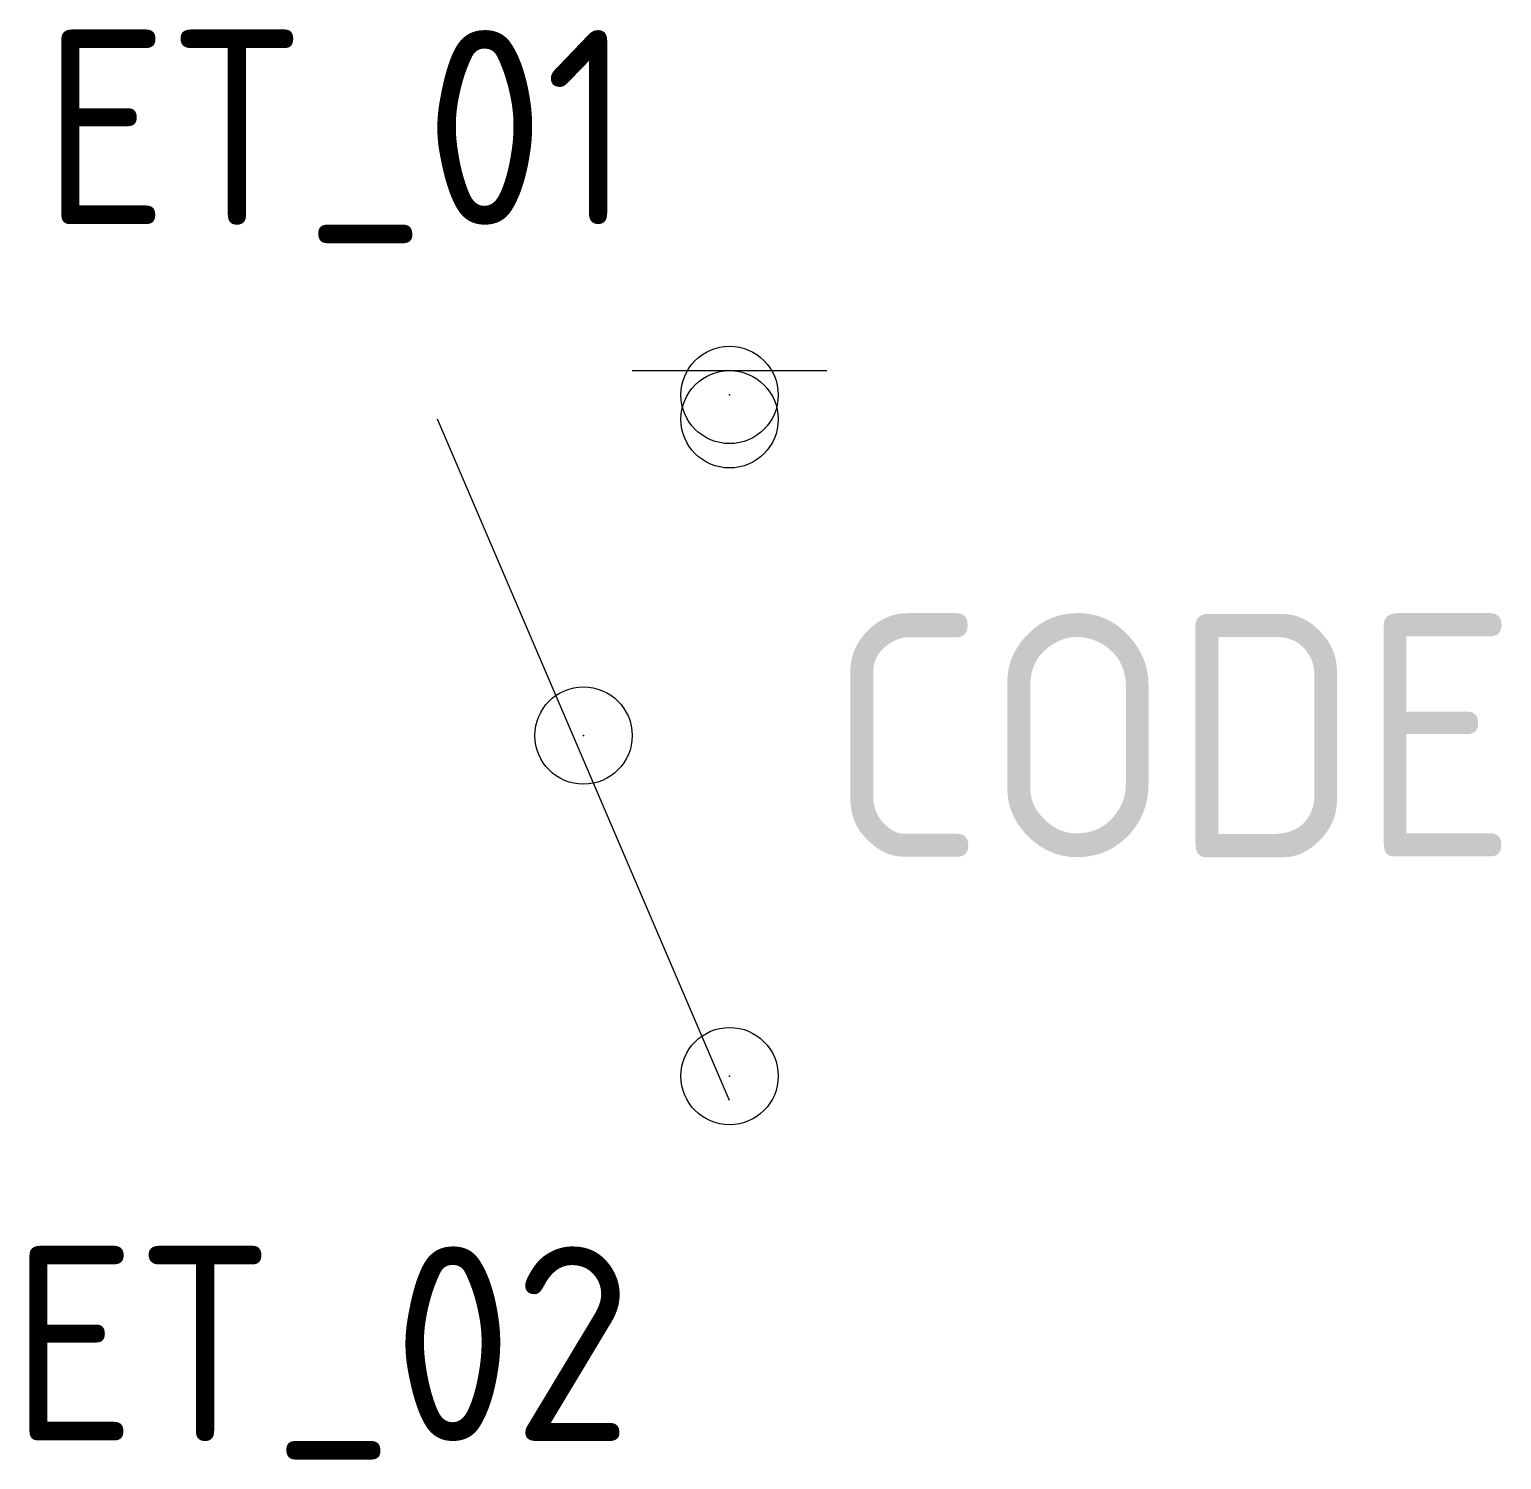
# Model space of a CAD drawing. Extents: x 442.8 to 457.9, y 288.8 to 303.5.
import ezdxf
from ezdxf.enums import TextEntityAlignment as Align

# ---------------------------------------------------------------- set-up
doc = ezdxf.new("R2010")
doc.units = 0
doc.header["$LTSCALE"] = 10
doc.header["$MEASUREMENT"] = 0
doc.header["$PDMODE"] = 32
doc.header["$PDSIZE"] = 1
doc.layers.get('0').update_dxf_attribs({"linetype": 'CONTINUOUS'})
for name, color, linetype in [('A', 7, 'CONTINUOUS'), ('C', 7, 'CONTINUOUS'), ('TKST2', 2, 'CONTINUOUS'), ('TKST3', 1, 'CONTINUOUS')]:
    doc.layers.add(name, color=color, linetype=linetype)
doc.styles.get("Standard").update_dxf_attribs({"font": 'ISO8', "width": 1.2})

msp = doc.modelspace()

# ---------------------------------------------------------------- linework, layer by layer
for points in [[(449, 300), (451, 300)], [(450, 292.5), (447, 299.5)]]:
    msp.add_lwpolyline(points)
msp.add_circle((450, 299.5), 0.5)
at = {"layer": 'A', "color": 1}
msp.add_point((448.5, 296.25), dxfattribs=at)
at = {"layer": 'C', "color": 1}
msp.add_point((450, 299.75), dxfattribs=at)
at = {"layer": 'C', "color": 2}
msp.add_point((450, 292.75), dxfattribs=at)

# ---------------------------------------------------------------- texts
at = {"layer": 'TKST2'}
for tag, p in [('ET_01', (449, 301.5)), ('ET_02', (449, 289))]:
    msp.add_attdef(tag, text='', height=2, dxfattribs=at).set_placement(p, align=Align.RIGHT)
at = {"layer": 'TKST3'}
msp.add_attdef('CODE', (451, 295), '-F', height=2.5, dxfattribs=at)

doc.saveas('drawing.dxf')
